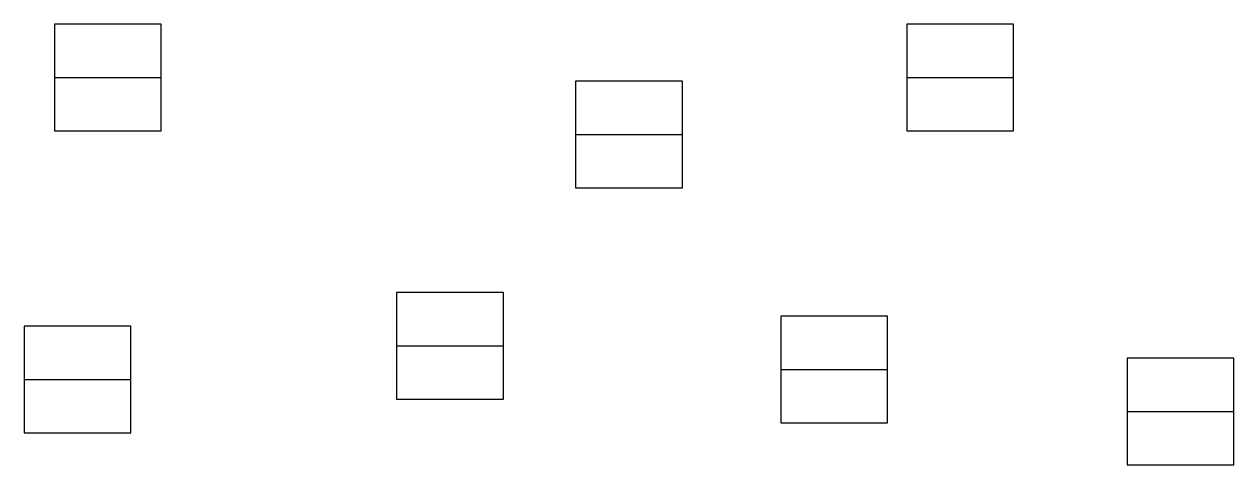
# Model space of a CAD drawing. Header units: millimetres. Extents: x -85 to 28, y 37 to 78.
import ezdxf
from ezdxf.enums import TextEntityAlignment as Align

# ---------------------------------------------------------------- set-up
doc = ezdxf.new("R2010")
doc.units = ezdxf.units.MM
doc.layers.add('aux', color=2, linetype='Continuous')

# ---------------------------------------------------------------- blocks, each defined once
blk = doc.blocks.new('QQ')
at = {"layer": 'aux'}
blk.add_line((0, 5), (10, 5), dxfattribs=at)
blk.add_lwpolyline([(0, 0), (10, 0), (10, 10), (0, 10)], close=True, dxfattribs=at)
at = {"layer": 'aux', "flags": 1}
for tag, p in [('DATO', (5, 7.5)), ('CANTIDAD', (4.98, 2.46))]:
    blk.add_attdef(tag, text='', height=1, dxfattribs=at).set_placement(p, align=Align.MIDDLE)
blk = doc.blocks.new('PIEZA1')
at = {"layer": 'aux'}
blk.add_line((0, 5), (10, 5), dxfattribs=at)
blk.add_lwpolyline([(0, 0), (10, 0), (10, 10), (0, 10)], close=True, dxfattribs=at)
at = {"layer": 'aux', "flags": 1}
for tag, p in [('DATO', (4.81, 7.33)), ('VALOR', (4.65, 2.81))]:
    blk.add_attdef(tag, text='', height=1, dxfattribs=at).set_placement(p, align=Align.MIDDLE)

msp = doc.modelspace()

# ---------------------------------------------------------------- block references
at = {"layer": 'aux'}
for name, p in [('QQ', (-82.42, 68.48)), ('QQ', (-2.56, 68.48)), ('QQ', (-33.59, 63.13)), ('QQ', (-50.36, 43.32)), ('QQ', (-14.37, 41.1)), ('QQ', (-85.25, 40.16)), ('PIEZA1', (18.07, 37.17))]:
    msp.add_blockref(name, p, dxfattribs=at)

doc.saveas('drawing.dxf')
